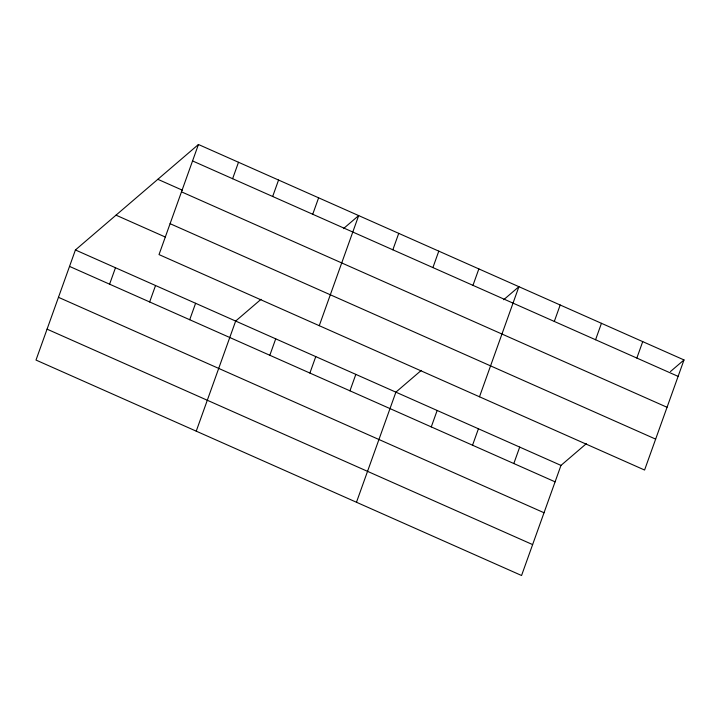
<?xml version="1.0" encoding="UTF-8"?>
<svg xmlns="http://www.w3.org/2000/svg" width="720" height="720" viewBox="0 0 720 720"><rect width="100%" height="100%" fill="white"/><g stroke="black" fill="none" stroke-linecap="round" stroke-linejoin="round"><path stroke-width="1.08" d="M198.441 144.495L159.021 254.592L644.58 470.034L684 359.937L198.441 144.495L75.42 249.966L36 360.063L521.559 575.505L560.979 465.408L586.35 443.655M109.593 284.184L115.479 267.741M149.652 301.959L155.538 285.516M232.614 178.713L238.5 162.27M189.711 319.725L195.597 303.291M272.673 196.479L278.559 180.045M196.236 431.163L235.656 321.066L261.027 299.313M312.732 214.254L318.618 197.82M269.829 355.275L275.715 338.841M319.257 325.683L358.677 215.595L343.449 228.645M309.888 373.05L315.774 356.607M392.85 249.804L398.736 233.361M349.947 390.825L355.833 374.382M432.909 267.579L438.795 251.136M356.472 502.254L395.892 392.157L421.263 370.404M472.968 285.354L478.854 268.911M431.271 426.906L437.157 410.472M479.493 396.783L518.913 286.686L503.685 299.736M472.545 445.221L478.431 428.778M554.301 321.435L560.187 305.001M513.819 463.536L519.705 447.093M595.566 339.75L601.452 323.307M636.84 358.056L642.726 341.622M670.464 371.538L684 359.937M192.555 160.938L678.114 376.371M157.842 179.307L182.493 190.242M181.485 191.844L667.044 407.277M170.091 223.686L655.65 439.119M116.019 215.163L165.321 237.042M75.42 249.966L560.979 465.408M69.534 266.409L555.093 481.842M58.464 297.315L544.023 512.748M47.07 329.157L532.629 544.599"/></g></svg>
